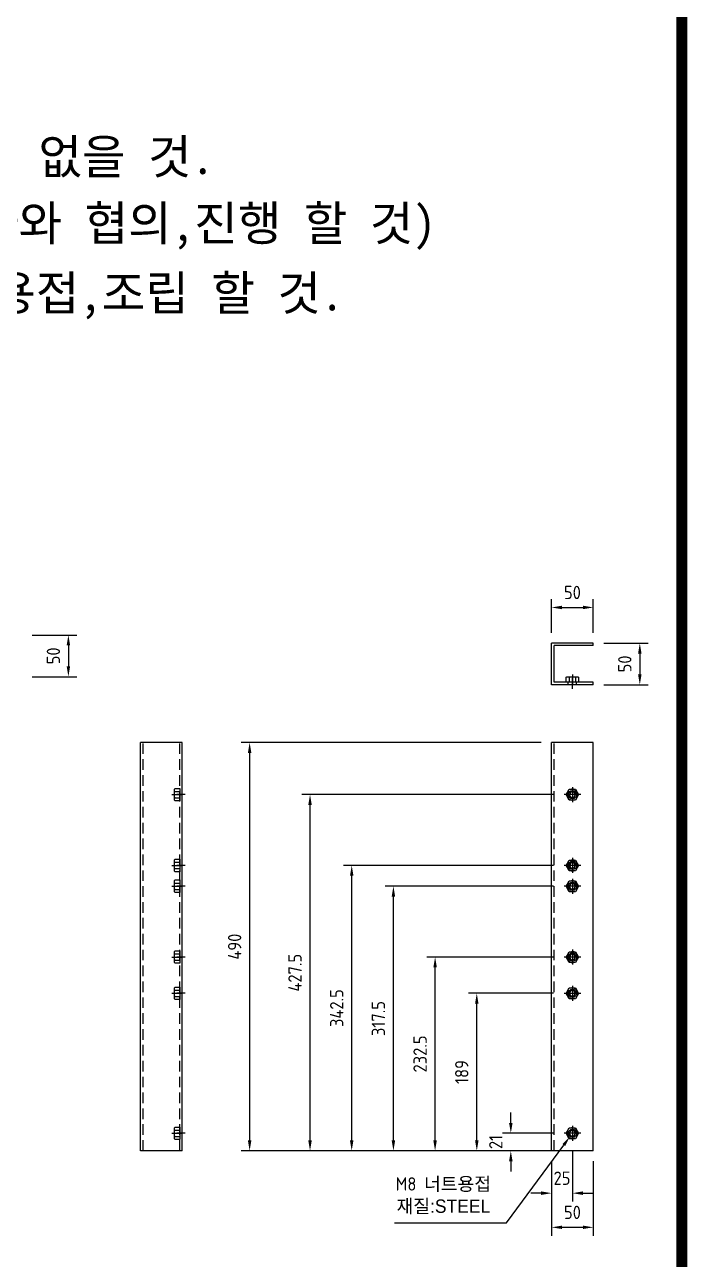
# Model space of a CAD drawing. Header units: millimetres. Extents: x 24815 to 37207, y -9299 to 5469.
# Drawn here: x 32990 to 33785, y 2505 to 3987 of the extents above; entities that cross this region are included whole.
import ezdxf
from ezdxf.enums import TextEntityAlignment as Align

# ---------------------------------------------------------------- set-up
doc = ezdxf.new("R2010")
doc.units = ezdxf.units.MM
for name, pattern in [('CENTER', [50.8, 31.75, -6.35, 6.35, -6.35]), ('CENTERX2', [101.6, 63.5, -12.7, 12.7, -12.7]), ('HIDDEN', [9.525, 6.35, -3.175]), ('HIDDENX2', [19.05, 12.7, -6.35])]:
    doc.linetypes.add(name, pattern=pattern)
for name, color, linetype in [('______', 7, 'Continuous'), ('CENTER', 1, 'CENTER'), ('FORMAT-1', 7, 'Continuous'), ('HIDDEN', 2, 'HIDDEN'), ('THIN', 3, 'Continuous')]:
    doc.layers.add(name, color=color, linetype=linetype)
doc.styles.add('HAN', font='')
doc.styles.get("Standard").update_dxf_attribs({"font": 'ISOCP.SHX', "bigfont": 'WHGTXT.SHX'})
doc.styles.get('HAN').set_extended_font_data('GulimChe')
doc.dimstyles.new('PS-5', dxfattribs={"dimscale": 5, "dimtxt": 3.2, "dimasz": 2.5, "dimexe": 2, "dimexo": 2.5, "dimgap": 2, "dimtad": 1, "dimtoh": 1, "dimrnd": 0.05, "dimzin": 12, "dimdsep": 46, "dimtxsty": 'Standard', "dimcen": 0, "dimclrt": 2, "dimazin": 3, "dimtfac": 1, "dimtofl": 0, "dimtmove": 0, "dimatfit": 3, "dimfxl": 0, "dimtolj": 1, "dimtzin": 0, "dimarcsym": 0})

# ---------------------------------------------------------------- blocks, each defined once
blk = doc.blocks.new('format-3')
at = {"layer": 'FORMAT-1', "const_width": 0.7}
blk.add_lwpolyline([(13, 5), (13, 286.3), (414.5, 286.3), (414.5, 5)], close=True, dxfattribs=at)
at = {"style": 'HAN'}
for tag, height, p in [('MODEL-NAME', 3, (386.095, 31.525)), ('SCALE', 2.7, (320.808, 26.294)), ('PART-NAME', 3, (386.095, 26.294)), ('PART-NO', 3, (386.095, 21.014)), ('DRA-BY', 3, (260.72, 19.442)), ('CH-BY', 3, (277.209, 19.442)), ('APP-BY', 3, (293.697, 19.442)), ('관련업체', 3, (333.523, 9.263)), ('DRA-DATE', 2.5, (260.72, 7.475)), ('CH-DATE', 2.5, (277.209, 7.475)), ('APP-DATE', 2.5, (293.697, 7.475))]:
    blk.add_attdef(tag, text='', height=height, dxfattribs=at).set_placement(p, align=Align.MIDDLE_CENTER)
blk = doc.blocks.new('*D354')
at = {"color": 0, "lineweight": -2}
for p, q in [((32999.2, 3254.6), (33052.6, 3254.6)), ((33042.6, 3242.1), (33042.6, 3217.1)), ((32999.2, 3204.6), (33052.6, 3204.6))]:
    blk.add_line(p, q, dxfattribs=at)
at = {"color": 0}
for points in [[(33040.5, 3242.1), (33044.7, 3242.1), (33042.6, 3254.6)], [(33040.5, 3217.1), (33044.7, 3217.1), (33042.6, 3204.6)]]:
    blk.add_solid(points, dxfattribs=at)
at = {"layer": 'Defpoints', "color": 0}
for p in [(32986.7, 3254.6), (32986.7, 3204.6), (33042.6, 3204.6)]:
    blk.add_point(p, dxfattribs=at)
at = {"color": 2, "insert": (33024.6, 3229.6), "char_height": 16, "attachment_point": 5, "rotation": 90}
blk.add_mtext('\\A1;50', dxfattribs=at)
blk = doc.blocks.new('TTYU')
at = {"color": 2, "linetype": 'HIDDENX2'}
blk.add_lwpolyline([(-49709.5, 19626), (-49702, 19626), (-49698.3, 19632.5), (-49702, 19639), (-49709.5, 19639), (-49713.3, 19632.5), (-49709.5, 19626)], dxfattribs=at)
blk.add_circle((-49705.8, 19632.5), 6.5, dxfattribs=at)
blk.add_circle((-49705.8, 19632.5), 3.32)
at = {"layer": 'CENTER'}
for p, q in [((-49705.8, 19641.5), (-49705.8, 19623.5)), ((-49715.8, 19632.5), (-49695.8, 19632.5))]:
    blk.add_line(p, q, dxfattribs=at)
at = {"layer": 'THIN'}
blk.add_arc((-49705.8, 19632.5), 4, 255, 195, dxfattribs=at)
blk = doc.blocks.new('*D361')
at = {"color": 0, "lineweight": -2}
for p, q in [((33622.1, 3257.4), (33622.1, 3297.7)), ((33672.1, 3257.4), (33672.1, 3297.7)), ((33634.6, 3287.7), (33659.6, 3287.7))]:
    blk.add_line(p, q, dxfattribs=at)
at = {"color": 0}
for points in [[(33634.6, 3289.8), (33634.6, 3285.6), (33622.1, 3287.7)], [(33659.6, 3289.8), (33659.6, 3285.6), (33672.1, 3287.7)]]:
    blk.add_solid(points, dxfattribs=at)
at = {"layer": 'Defpoints', "color": 0}
for p in [(33672.1, 3287.7), (33622.1, 3244.9), (33672.1, 3244.9)]:
    blk.add_point(p, dxfattribs=at)
at = {"color": 2, "insert": (33647.1, 3305.7), "char_height": 16, "attachment_point": 5}
blk.add_mtext('\\A1;50', dxfattribs=at)
blk = doc.blocks.new('*D180')
at = {"color": 0, "lineweight": -2}
for p, q in [((33684.6, 3244.9), (33737.9, 3244.9)), ((33727.9, 3232.4), (33727.9, 3207.4)), ((33684.6, 3194.9), (33737.9, 3194.9))]:
    blk.add_line(p, q, dxfattribs=at)
at = {"color": 0}
for points in [[(33725.8, 3232.4), (33730, 3232.4), (33727.9, 3244.9)], [(33725.8, 3207.4), (33730, 3207.4), (33727.9, 3194.9)]]:
    blk.add_solid(points, dxfattribs=at)
at = {"layer": 'Defpoints', "color": 0}
for p in [(33672.1, 3244.9), (33672.1, 3194.9), (33727.9, 3194.9)]:
    blk.add_point(p, dxfattribs=at)
at = {"color": 2, "insert": (33709.9, 3219.9), "char_height": 16, "attachment_point": 5, "rotation": 90}
blk.add_mtext('\\A1;50', dxfattribs=at)
blk = doc.blocks.new('*D181')
at = {"color": 0, "lineweight": -2}
for p, q in [((33622.1, 2623.1), (33622.1, 2574.7)), ((33647.1, 2635.1), (33647.1, 2574.7)), ((33609.6, 2584.7), (33597.1, 2584.7)), ((33659.6, 2584.7), (33672.1, 2584.7))]:
    blk.add_line(p, q, dxfattribs=at)
at = {"color": 0}
for points in [[(33609.6, 2586.8), (33609.6, 2582.6), (33622.1, 2584.7)], [(33659.6, 2586.8), (33659.6, 2582.6), (33647.1, 2584.7)]]:
    blk.add_solid(points, dxfattribs=at)
at = {"layer": 'Defpoints', "color": 0}
for p in [(33647.1, 2647.6), (33622.1, 2635.6), (33647.1, 2584.7)]:
    blk.add_point(p, dxfattribs=at)
at = {"color": 2, "insert": (33634.6, 2602.7), "char_height": 16, "attachment_point": 5}
blk.add_mtext('\\A1;25', dxfattribs=at)
blk = doc.blocks.new('*D182')
at = {"color": 0, "lineweight": -2}
for p, q in [((33622.1, 2623.1), (33622.1, 2533.7)), ((33672.1, 2623.1), (33672.1, 2533.7)), ((33659.6, 2543.7), (33634.6, 2543.7))]:
    blk.add_line(p, q, dxfattribs=at)
at = {"color": 0}
for points in [[(33634.6, 2545.8), (33634.6, 2541.7), (33622.1, 2543.7)], [(33659.6, 2545.8), (33659.6, 2541.7), (33672.1, 2543.7)]]:
    blk.add_solid(points, dxfattribs=at)
at = {"layer": 'Defpoints', "color": 0}
for p in [(33622.1, 2635.6), (33672.1, 2635.6), (33622.1, 2543.7)]:
    blk.add_point(p, dxfattribs=at)
at = {"color": 2, "insert": (33647.1, 2561.7), "char_height": 16, "attachment_point": 5}
blk.add_mtext('\\A1;50', dxfattribs=at)
blk = doc.blocks.new('*D183')
at = {"color": 0, "lineweight": -2}
for p, q in [((33573.2, 2669.1), (33573.2, 2681.6)), ((33624.5, 2656.6), (33563.2, 2656.6)), ((33589.5, 2635.6), (33563.2, 2635.6)), ((33573.2, 2623.1), (33573.2, 2610.6))]:
    blk.add_line(p, q, dxfattribs=at)
at = {"color": 0}
for points in [[(33571.1, 2669.1), (33575.3, 2669.1), (33573.2, 2656.6)], [(33571.1, 2623.1), (33575.3, 2623.1), (33573.2, 2635.6)]]:
    blk.add_solid(points, dxfattribs=at)
at = {"layer": 'Defpoints', "color": 0}
for p in [(33573.2, 2656.6), (33637, 2656.6), (33602, 2635.6)]:
    blk.add_point(p, dxfattribs=at)
at = {"color": 2, "insert": (33555.2, 2646.1), "char_height": 16, "attachment_point": 5, "rotation": 90}
blk.add_mtext('\\A1;21', dxfattribs=at)
blk = doc.blocks.new('*D184')
at = {"layer": '______', "color": 0, "lineweight": -2, "ltscale": 10}
for p, q in [((33624.5, 2824.6), (33522.4, 2824.6)), ((33532.4, 2648.1), (33532.4, 2812.1)), ((33639.5, 2635.6), (33522.4, 2635.6))]:
    blk.add_line(p, q, dxfattribs=at)
at = {"layer": '______', "color": 0, "ltscale": 10}
for points in [[(33530.3, 2812.1), (33534.5, 2812.1), (33532.4, 2824.6)], [(33530.3, 2648.1), (33534.5, 2648.1), (33532.4, 2635.6)]]:
    blk.add_solid(points, dxfattribs=at)
at = {"layer": 'Defpoints', "color": 0, "ltscale": 10}
for p in [(33532.4, 2824.6), (33637, 2824.6), (33652, 2635.6)]:
    blk.add_point(p, dxfattribs=at)
at = {"layer": '______', "color": 2, "ltscale": 10, "insert": (33514.4, 2730.1), "char_height": 16, "attachment_point": 5, "rotation": 90}
blk.add_mtext('\\A1;189', dxfattribs=at)
blk = doc.blocks.new('*D185')
at = {"layer": '______', "color": 0, "lineweight": -2, "ltscale": 10}
for p, q in [((33624.5, 2868.1), (33472.4, 2868.1)), ((33482.4, 2648.1), (33482.4, 2855.6)), ((33639.5, 2635.6), (33472.4, 2635.6))]:
    blk.add_line(p, q, dxfattribs=at)
at = {"layer": '______', "color": 0, "ltscale": 10}
for points in [[(33480.3, 2855.6), (33484.5, 2855.6), (33482.4, 2868.1)], [(33480.3, 2648.1), (33484.5, 2648.1), (33482.4, 2635.6)]]:
    blk.add_solid(points, dxfattribs=at)
at = {"layer": 'Defpoints', "color": 0, "ltscale": 10}
for p in [(33482.4, 2868.1), (33637, 2868.1), (33652, 2635.6)]:
    blk.add_point(p, dxfattribs=at)
at = {"layer": '______', "color": 2, "ltscale": 10, "insert": (33464.4, 2751.8), "char_height": 16, "attachment_point": 5, "rotation": 90}
blk.add_mtext('\\A1;232.5', dxfattribs=at)
blk = doc.blocks.new('*D186')
at = {"layer": '______', "color": 0, "lineweight": -2, "ltscale": 10}
for p, q in [((33624.5, 2953.1), (33422.4, 2953.1)), ((33432.4, 2648.1), (33432.4, 2940.6)), ((33639.5, 2635.6), (33422.4, 2635.6))]:
    blk.add_line(p, q, dxfattribs=at)
at = {"layer": '______', "color": 0, "ltscale": 10}
for points in [[(33430.3, 2940.6), (33434.5, 2940.6), (33432.4, 2953.1)], [(33430.3, 2648.1), (33434.5, 2648.1), (33432.4, 2635.6)]]:
    blk.add_solid(points, dxfattribs=at)
at = {"layer": 'Defpoints', "color": 0, "ltscale": 10}
for p in [(33432.4, 2953.1), (33637, 2953.1), (33652, 2635.6)]:
    blk.add_point(p, dxfattribs=at)
at = {"layer": '______', "color": 2, "ltscale": 10, "insert": (33414.4, 2794.3), "char_height": 16, "attachment_point": 5, "rotation": 90}
blk.add_mtext('\\A1;317.5', dxfattribs=at)
blk = doc.blocks.new('*D187')
at = {"layer": '______', "color": 0, "lineweight": -2, "ltscale": 10}
for p, q in [((33624.5, 2978.1), (33372.4, 2978.1)), ((33382.4, 2648.1), (33382.4, 2965.6)), ((33639.5, 2635.6), (33372.4, 2635.6))]:
    blk.add_line(p, q, dxfattribs=at)
at = {"layer": '______', "color": 0, "ltscale": 10}
for points in [[(33380.3, 2965.6), (33384.5, 2965.6), (33382.4, 2978.1)], [(33380.3, 2648.1), (33384.5, 2648.1), (33382.4, 2635.6)]]:
    blk.add_solid(points, dxfattribs=at)
at = {"layer": 'Defpoints', "color": 0, "ltscale": 10}
for p in [(33382.4, 2978.1), (33637, 2978.1), (33652, 2635.6)]:
    blk.add_point(p, dxfattribs=at)
at = {"layer": '______', "color": 2, "ltscale": 10, "insert": (33364.4, 2806.8), "char_height": 16, "attachment_point": 5, "rotation": 90}
blk.add_mtext('\\A1;342.5', dxfattribs=at)
blk = doc.blocks.new('*D188')
at = {"layer": '______', "color": 0, "lineweight": -2, "ltscale": 10}
for p, q in [((33624.5, 3063.1), (33322.4, 3063.1)), ((33332.4, 2648.1), (33332.4, 3050.6)), ((33609.6, 2635.6), (33322.4, 2635.6))]:
    blk.add_line(p, q, dxfattribs=at)
at = {"layer": '______', "color": 0, "ltscale": 10}
for points in [[(33330.3, 3050.6), (33334.5, 3050.6), (33332.4, 3063.1)], [(33330.3, 2648.1), (33334.5, 2648.1), (33332.4, 2635.6)]]:
    blk.add_solid(points, dxfattribs=at)
at = {"layer": 'Defpoints', "color": 0, "ltscale": 10}
for p in [(33332.4, 3063.1), (33637, 3063.1), (33622.1, 2635.6)]:
    blk.add_point(p, dxfattribs=at)
at = {"layer": '______', "color": 2, "ltscale": 10, "insert": (33314.4, 2849.3), "char_height": 16, "attachment_point": 5, "rotation": 90}
blk.add_mtext('\\A1;427.5', dxfattribs=at)
blk = doc.blocks.new('*D189')
at = {"layer": '______', "color": 0, "lineweight": -2, "ltscale": 10}
for p, q in [((33567.9, 2549), (33636.7, 2642.5)), ((33433.9, 2549), (33567.9, 2549))]:
    blk.add_line(p, q, dxfattribs=at)
at = {"layer": '______', "color": 0, "ltscale": 10}
blk.add_solid([(33635, 2643.7), (33638.4, 2641.3), (33644.1, 2652.6)], dxfattribs=at)
at = {"layer": 'Defpoints', "color": 0, "ltscale": 10}
for p in [(33644.1, 2652.6), (33650, 2660.6)]:
    blk.add_point(p, dxfattribs=at)
at = {"layer": '______', "color": 2, "ltscale": 10, "insert": (33492.3, 2581.6), "char_height": 16, "attachment_point": 5}
blk.add_mtext('\\A1;M8 {\\fGulim|b0|i0|c129|p50;너트용접\\P재질:STEEL}', dxfattribs=at)
blk = doc.blocks.new('*D190')
at = {"layer": '______', "color": 0, "lineweight": -2, "ltscale": 10}
for p, q in [((33609.6, 3125.6), (33250, 3125.6)), ((33260, 3113.1), (33260, 2648.1)), ((33609.6, 2635.6), (33250, 2635.6))]:
    blk.add_line(p, q, dxfattribs=at)
at = {"layer": '______', "color": 0, "ltscale": 10}
for points in [[(33257.9, 3113.1), (33262.1, 3113.1), (33260, 3125.6)], [(33257.9, 2648.1), (33262.1, 2648.1), (33260, 2635.6)]]:
    blk.add_solid(points, dxfattribs=at)
at = {"layer": 'Defpoints', "color": 0, "ltscale": 10}
for p in [(33622.1, 3125.6), (33260, 2635.6), (33622.1, 2635.6)]:
    blk.add_point(p, dxfattribs=at)
at = {"layer": '______', "color": 2, "ltscale": 10, "insert": (33242, 2880.6), "char_height": 16, "attachment_point": 5, "rotation": 90}
blk.add_mtext('\\A1;490', dxfattribs=at)

msp = doc.modelspace()

# ---------------------------------------------------------------- linework, layer by layer
at = {"color": 4}
for p, q in [((33672.052, 3244.933), (33622.052, 3244.933)), ((33622.052, 3194.933), (33622.052, 3244.933)), ((33672.052, 3241.933), (33625.052, 3241.933)), ((33625.052, 3197.933), (33625.052, 3241.933)), ((33672.052, 3241.933), (33672.052, 3244.933)), ((33672.052, 3194.933), (33622.052, 3194.933)), ((33672.052, 3197.933), (33625.052, 3197.933)), ((33672.052, 3194.933), (33672.052, 3197.933)), ((33179.243, 3125.588), (33129.243, 3125.588)), ((33129.243, 2635.588), (33129.243, 3125.588)), ((33179.243, 2635.588), (33179.243, 3125.588)), ((33672.052, 3125.588), (33622.052, 3125.588)), ((33622.052, 2635.588), (33622.052, 3125.588)), ((33672.052, 2635.588), (33672.052, 3125.588)), ((33179.243, 2635.588), (33129.243, 2635.588)), ((33672.052, 2635.588), (33622.052, 2635.588))]:
    msp.add_line(p, q, dxfattribs=at)
for p, q in [((33641.423, 3204.433), (33652.681, 3204.433)), ((33643.299, 3203.852), (33643.299, 3197.933)), ((33650.805, 3203.852), (33650.805, 3197.933)), ((33169.743, 3057.459), (33169.743, 3068.718)), ((33170.324, 3066.841), (33176.243, 3066.841)), ((33170.324, 3059.336), (33176.243, 3059.336)), ((33169.743, 2972.459), (33169.743, 2983.718)), ((33170.324, 2981.841), (33176.243, 2981.841)), ((33170.324, 2974.336), (33176.243, 2974.336)), ((33169.743, 2947.459), (33169.743, 2958.718)), ((33170.324, 2956.841), (33176.243, 2956.841)), ((33170.324, 2949.336), (33176.243, 2949.336)), ((33169.743, 2862.459), (33169.743, 2873.718)), ((33170.324, 2871.841), (33176.243, 2871.841)), ((33170.324, 2864.336), (33176.243, 2864.336)), ((33169.743, 2818.959), (33169.743, 2830.218)), ((33170.324, 2828.341), (33176.243, 2828.341)), ((33170.324, 2820.836), (33176.243, 2820.836)), ((33169.743, 2650.959), (33169.743, 2662.218)), ((33170.324, 2660.341), (33176.243, 2660.341)), ((33170.324, 2652.836), (33176.243, 2652.836))]:
    msp.add_line(p, q)
at = {"color": 1}
msp.add_line((33647.052, 3189.933), (33647.052, 3202.933), dxfattribs=at)
at = {"color": 1, "linetype": 'CENTERX2'}
for p, q in [((33647.052, 3191.433), (33647.052, 3201.433)), ((33182.743, 3063.088), (33172.743, 3063.088)), ((33182.743, 2978.088), (33172.743, 2978.088)), ((33182.743, 2953.088), (33172.743, 2953.088)), ((33182.743, 2868.088), (33172.743, 2868.088)), ((33182.743, 2824.588), (33172.743, 2824.588)), ((33182.743, 2656.588), (33172.743, 2656.588))]:
    msp.add_line(p, q, dxfattribs=at)
at = {"color": 2}
for p, q in [((33642.052, 3194.933), (33642.052, 3197.933)), ((33652.052, 3194.933), (33652.052, 3197.933))]:
    msp.add_line(p, q, dxfattribs=at)
for points in [[(33639.546, 3197.933), (33639.546, 3203.852, -0.30940108), (33643.299, 3203.852, -0.15470054), (33650.805, 3203.852, -0.30940108), (33654.558, 3203.852), (33654.558, 3197.933), (33639.546, 3197.933)], [(33176.243, 3055.583), (33170.324, 3055.583, -0.30940108), (33170.324, 3059.336, -0.15470054), (33170.324, 3066.841, -0.30940108), (33170.324, 3070.594), (33176.243, 3070.594), (33176.243, 3055.583)], [(33176.243, 2970.583), (33170.324, 2970.583, -0.30940108), (33170.324, 2974.336, -0.15470054), (33170.324, 2981.841, -0.30940108), (33170.324, 2985.594), (33176.243, 2985.594), (33176.243, 2970.583)], [(33176.243, 2945.583), (33170.324, 2945.583, -0.30940108), (33170.324, 2949.336, -0.15470054), (33170.324, 2956.841, -0.30940108), (33170.324, 2960.594), (33176.243, 2960.594), (33176.243, 2945.583)], [(33176.243, 2860.583), (33170.324, 2860.583, -0.30940108), (33170.324, 2864.336, -0.15470054), (33170.324, 2871.841, -0.30940108), (33170.324, 2875.594), (33176.243, 2875.594), (33176.243, 2860.583)], [(33176.243, 2817.083), (33170.324, 2817.083, -0.30940108), (33170.324, 2820.836, -0.15470054), (33170.324, 2828.341, -0.30940108), (33170.324, 2832.094), (33176.243, 2832.094), (33176.243, 2817.083)], [(33176.243, 2649.083), (33170.324, 2649.083, -0.30940108), (33170.324, 2652.836, -0.15470054), (33170.324, 2660.341, -0.30940108), (33170.324, 2664.094), (33176.243, 2664.094), (33176.243, 2649.083)]]:
    msp.add_lwpolyline(points, format="xyb")
at = {"color": 4}
for centre in [(33647.052, 3063.088), (33647.052, 2978.088), (33647.052, 2953.088), (33647.052, 2868.088), (33647.052, 2824.588), (33647.052, 2656.588)]:
    msp.add_circle(centre, 5, dxfattribs=at)
at = {"layer": 'CENTER'}
for p, q in [((33647.052, 3207.433), (33647.052, 3194.933)), ((33166.743, 3063.088), (33179.243, 3063.088)), ((33166.743, 2978.088), (33179.243, 2978.088)), ((33166.743, 2953.088), (33179.243, 2953.088)), ((33166.743, 2868.088), (33179.243, 2868.088)), ((33166.743, 2824.588), (33179.243, 2824.588)), ((33166.743, 2656.588), (33179.243, 2656.588))]:
    msp.add_line(p, q, dxfattribs=at)
at = {"layer": 'HIDDEN', "color": 2, "linetype": 'HIDDENX2'}
for p, q in [((33132.243, 2635.588), (33132.243, 3125.588)), ((33176.243, 2635.588), (33176.243, 3125.588)), ((33625.052, 2635.588), (33625.052, 3125.588))]:
    msp.add_line(p, q, dxfattribs=at)

# ---------------------------------------------------------------- block references
at = {"xscale": 19, "yscale": 19, "zscale": 19}
msp.add_blockref('format-3', (25902.7, -65.71), dxfattribs=at)
at = {"extrusion": (0, 0, -1), "zscale": -1}
for p in [(16058.742, -16569.434), (16058.742, -16654.434), (16058.742, -16679.434), (16058.742, -16764.434), (16058.742, -16807.934), (16058.742, -16975.934)]:
    msp.add_blockref('TTYU', p, dxfattribs=at)

# ---------------------------------------------------------------- texts
at = {"color": 2, "style": 'HAN'}
for s, p in [('11.용접부 균열,용입 불량,Slag 혼입 등으로 이음부의 성능을 손상시키는 결함이 없을 것.', (31006.879, 3807.973)), ('12.도면에 표시되지 않은 치수는 SCALE 1:1 적용(기타 제작상 문의는 설계담당자와 협의,진행 할 것)', (31006.879, 3727.998)), ('13.커버 및 각종 브라켓트는 표기된 도면 치수,수량으로 제작하여 표시 위치에 용접,조립 할 것.', (31006.879, 3644.306))]:
    msp.add_text(s, height=41.64048, dxfattribs=at).set_placement(p)

# ---------------------------------------------------------------- dimensions: what is measured, and where the dimension line sits
for base, p1, p2, picture, middle in [((33672.052, 3287.697), (33622.052, 3244.933), (33672.052, 3244.933), '*D361', (33647.052, 3305.697)), ((33622.052, 2543.743), (33672.052, 2635.588), (33622.052, 2635.588), '*D182', (33647.052, 2561.743))]:
    dim = msp.add_linear_dim(base=base, p1=p1, p2=p2, dimstyle='PS-5')
    dim.commit()
    dim.dimension.update_dxf_attribs({"geometry": picture, "text_midpoint": middle})
for base, p1, p2, picture, middle in [((33042.569, 3204.609), (32986.745, 3254.609), (32986.745, 3204.609), '*D354', (33024.569, 3229.609)), ((33727.876, 3194.933), (33672.052, 3244.933), (33672.052, 3194.933), '*D180', (33709.876, 3219.933))]:
    dim = msp.add_linear_dim(base=base, p1=p1, p2=p2, angle=90, dimstyle='PS-5')
    dim.commit()
    dim.dimension.update_dxf_attribs({"geometry": picture, "text_midpoint": middle})
dim = msp.add_linear_dim(base=(33573.214, 2656.588), p1=(33602.041, 2635.588), p2=(33637.046, 2656.588), angle=90, dimstyle='PS-5')
dim.commit()
dim.dimension.update_dxf_attribs({"geometry": '*D183', "text_midpoint": (33573.214, 2646.088), "dimtype": 160})
dim = msp.add_linear_dim(base=(33647.052, 2584.667), p1=(33622.052, 2635.588), p2=(33647.052, 2647.588), dimstyle='PS-5')
dim.commit()
dim.dimension.update_dxf_attribs({"geometry": '*D181', "text_midpoint": (33634.552, 2584.667), "dimtype": 160})
at = {"layer": '______', "ltscale": 10}
for base, p1, p2, picture, middle in [((33260.018, 2635.588), (33622.052, 3125.588), (33622.052, 2635.588), '*D190', (33242.018, 2880.588)), ((33332.419, 3063.088), (33622.052, 2635.588), (33637.046, 3063.088), '*D188', (33314.418, 2849.338)), ((33382.419, 2978.088), (33652.041, 2635.588), (33637.046, 2978.088), '*D187', (33364.418, 2806.838)), ((33432.419, 2953.088), (33652.041, 2635.588), (33637.046, 2953.088), '*D186', (33414.419, 2794.338)), ((33482.419, 2868.088), (33652.041, 2635.588), (33637.046, 2868.088), '*D185', (33464.418, 2751.838)), ((33532.419, 2824.588), (33652.041, 2635.588), (33637.046, 2824.588), '*D184', (33514.419, 2730.088))]:
    dim = msp.add_linear_dim(base=base, p1=p1, p2=p2, angle=90, dimstyle='PS-5', dxfattribs=at)
    dim.commit()
    dim.dimension.update_dxf_attribs({"geometry": picture, "text_midpoint": middle})
dim = msp.add_diameter_dim_2p(p1=(33650.015, 2660.616), p2=(33644.089, 2652.561), text='M8 {\\fGulim|b0|i0|c129|p50;너트용접\\P재질:STEEL}', dimstyle='PS-5', dxfattribs=at)
dim.commit()
dim.dimension.update_dxf_attribs({"geometry": '*D189', "text_midpoint": (33492.299, 2549.036), "dimtype": 163})

doc.saveas('drawing.dxf')
